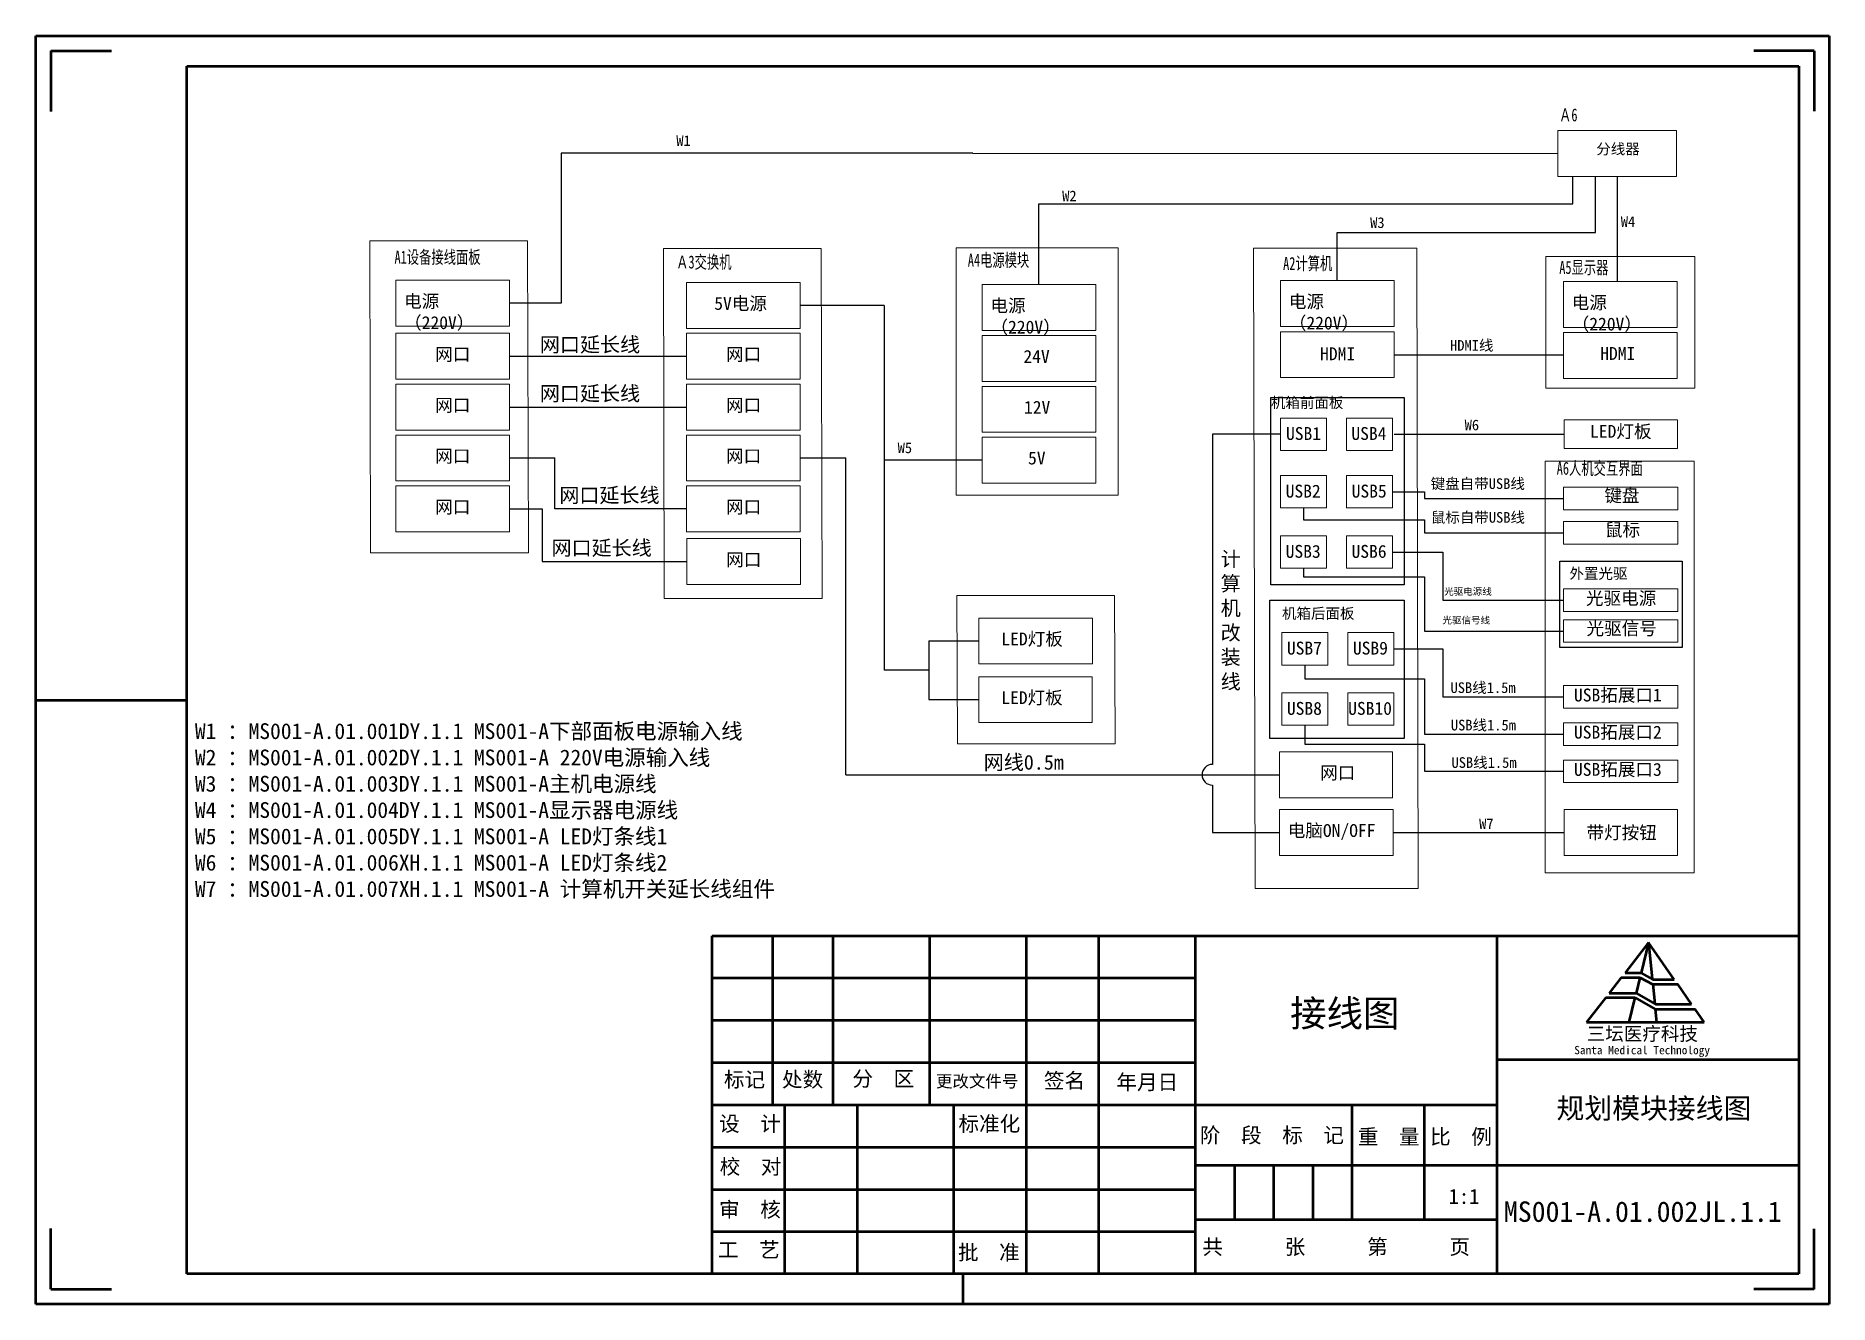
# Model space of a CAD drawing. Header units: millimetres. Extents: x 20039 to 20598, y 1232 to 1627.
import ezdxf

# ---------------------------------------------------------------- set-up
doc = ezdxf.new("R2010")
doc.units = ezdxf.units.MM
doc.layers.add('总内框线', color=7, linetype='Continuous', lineweight=50)
doc.layers.add('连接线', color=7, linetype='Continuous', lineweight=18)
doc.styles.add('宋体', font='')
doc.styles.get('宋体').set_extended_font_data('SimSun')

msp = doc.modelspace()

# ---------------------------------------------------------------- linework, layer by layer
for p, q in [((20330.95, 1590.27), (20202.72, 1590.27)), ((20202.72, 1590.27), (20202.72, 1543.58)), ((20330.95, 1590.27), (20513.22, 1590.19)), ((20513.22, 1587.29), (20513.22, 1587.29)), ((20517.87, 1574.55), (20517.87, 1583)), ((20524.96, 1565.55), (20524.96, 1583)), ((20531.68, 1583), (20531.68, 1550.29)), ((20351.6, 1549.36), (20351.6, 1574.55)), ((20351.6, 1574.55), (20517.87, 1574.55)), ((20444.53, 1550.61), (20444.53, 1565.55)), ((20444.53, 1565.55), (20524.96, 1565.55)), ((20202.72, 1543.58), (20186.65, 1543.58)), ((20303.34, 1542.88), (20277.21, 1542.88)), ((20303.34, 1542.88), (20303.34, 1429.25)), ((20186.64, 1527.04), (20241.82, 1527.04)), ((20462.23, 1527.54), (20514.95, 1527.54)), ((20186.64, 1511.21), (20241.82, 1511.21)), ((20426.84, 1502.78), (20405.61, 1502.78)), ((20405.61, 1502.78), (20405.61, 1399.94)), ((20462.2, 1502.78), (20515.14, 1502.78)), ((20186.64, 1495.37), (20200.77, 1495.37)), ((20200.77, 1479.53), (20200.77, 1495.37)), ((20277.21, 1495.37), (20291.42, 1495.37)), ((20291.42, 1396.71), (20291.42, 1495.37)), ((20333.9, 1494.72), (20303.34, 1494.72)), ((20461.71, 1484.84), (20471.72, 1484.84)), ((20471.72, 1484.84), (20471.72, 1482.77)), ((20471.72, 1482.77), (20515.01, 1482.77)), ((20186.64, 1479.53), (20196.87, 1479.53)), ((20196.87, 1479.53), (20196.87, 1463.1)), ((20241.82, 1479.53), (20200.77, 1479.53)), ((20433.99, 1479.8), (20433.99, 1476.11)), ((20433.99, 1476.11), (20471.72, 1476.11)), ((20471.72, 1476.11), (20471.72, 1472.04)), ((20471.72, 1472.04), (20515.01, 1472.04)), ((20461.71, 1466.07), (20477.36, 1466.07)), ((20477.36, 1466.07), (20477.36, 1451.09)), ((20196.87, 1463.1), (20241.89, 1463.1)), ((20433.99, 1461.03), (20433.99, 1458.35)), ((20433.99, 1458.35), (20471.72, 1458.35)), ((20471.72, 1458.35), (20471.72, 1441.49)), ((20477.36, 1451.09), (20515.01, 1451.09)), ((20471.72, 1441.49), (20515.01, 1441.49)), ((20317.26, 1438.38), (20332.86, 1438.38)), ((20317.26, 1438.38), (20317.26, 1420.11)), ((20462.11, 1435.95), (20477.36, 1435.95)), ((20477.36, 1435.95), (20477.36, 1420.95)), ((20434.39, 1430.9), (20434.39, 1426.64)), ((20317.26, 1429.25), (20303.34, 1429.25)), ((20434.39, 1426.64), (20471.72, 1426.64)), ((20471.72, 1426.64), (20471.72, 1409.39)), ((20317.26, 1420.11), (20332.82, 1420.11)), ((20477.36, 1420.95), (20515.01, 1420.95)), ((20434.39, 1412.14), (20434.39, 1406.24)), ((20471.72, 1409.39), (20515.01, 1409.39)), ((20434.39, 1406.24), (20471.72, 1406.24)), ((20471.72, 1406.24), (20471.72, 1397.79)), ((20291.42, 1396.71), (20426.49, 1396.71)), ((20471.72, 1397.79), (20515.01, 1397.79)), ((20405.61, 1393.49), (20405.61, 1378.73)), ((20405.61, 1378.73), (20426.49, 1378.73)), ((20461.88, 1378.73), (20515.14, 1378.73))]:
    msp.add_line(p, q)
for points in [[(20423.85, 1514.25), (20465.33, 1514.25), (20465.33, 1455.87), (20423.85, 1455.87)], [(20513.81, 1463.23), (20551.99, 1463.23), (20551.99, 1436.3), (20513.81, 1436.3)], [(20423.49, 1451.09), (20465.38, 1451.09), (20465.38, 1408.04), (20423.49, 1408.04)]]:
    msp.add_lwpolyline(points, close=True)
msp.add_arc((20405.61, 1396.71), 3.22, 90, 270)
at = {"layer": '总内框线', "color": 4}
for p, q in [((20039.14, 1626.83), (20597.72, 1626.83)), ((20039.14, 1231.86), (20039.14, 1626.83)), ((20597.72, 1626.83), (20597.72, 1231.86)), ((20597.72, 1231.86), (20039.14, 1231.86))]:
    msp.add_line(p, q, dxfattribs=at)
at = {"layer": '总内框线'}
for p, q in [((20043.84, 1622.12), (20062.65, 1622.12)), ((20043.84, 1622.12), (20043.84, 1603.32)), ((20593.05, 1622.13), (20574.24, 1622.13)), ((20593.05, 1622.13), (20593.05, 1603.33)), ((20086.16, 1617.42), (20588.32, 1617.42)), ((20086.16, 1241.27), (20086.16, 1617.42)), ((20588.32, 1617.42), (20588.32, 1241.27)), ((20039.14, 1419.94), (20086.16, 1419.94)), ((20249.78, 1346.59), (20588.32, 1346.59)), ((20249.78, 1241.27), (20249.78, 1346.59)), ((20268.59, 1346.59), (20268.59, 1293.93)), ((20287.4, 1346.59), (20287.4, 1293.93)), ((20317.49, 1346.59), (20317.49, 1293.93)), ((20347.58, 1346.59), (20347.58, 1293.93)), ((20370.15, 1346.59), (20370.15, 1241.27)), ((20400.24, 1346.59), (20400.24, 1241.27)), ((20494.28, 1241.27), (20494.28, 1346.59)), ((20588.32, 1346.59), (20588.32, 1241.27)), ((20249.78, 1333.43), (20400.24, 1333.43)), ((20249.78, 1320.26), (20400.24, 1320.26)), ((20494.28, 1308.04), (20588.32, 1308.04)), ((20249.78, 1307.09), (20400.24, 1307.09)), ((20249.78, 1293.93), (20494.28, 1293.93)), ((20272.35, 1293.93), (20272.35, 1241.27)), ((20294.92, 1293.93), (20294.92, 1241.27)), ((20325.01, 1293.93), (20325.01, 1241.27)), ((20347.58, 1293.93), (20347.58, 1241.27)), ((20449.14, 1258.19), (20449.14, 1293.93)), ((20471.71, 1258.19), (20471.71, 1293.93)), ((20249.78, 1280.76), (20400.24, 1280.76)), ((20400.24, 1275.12), (20494.28, 1275.12)), ((20412.47, 1275.12), (20412.47, 1258.19)), ((20424.69, 1275.12), (20424.69, 1258.19)), ((20436.92, 1275.12), (20436.92, 1258.19)), ((20494.28, 1275.12), (20588.32, 1275.12)), ((20249.78, 1267.6), (20400.24, 1267.6)), ((20400.24, 1258.19), (20494.28, 1258.19)), ((20043.84, 1236.57), (20043.84, 1255.37)), ((20249.78, 1254.43), (20400.24, 1254.43)), ((20593.05, 1236.56), (20593.05, 1255.36)), ((20588.32, 1241.27), (20086.16, 1241.27)), ((20588.32, 1241.27), (20249.78, 1241.27)), ((20327.83, 1241.27), (20327.83, 1231.86)), ((20043.84, 1236.57), (20062.65, 1236.57)), ((20593.05, 1236.56), (20574.24, 1236.56))]:
    msp.add_line(p, q, dxfattribs=at)
at = {"layer": '总内框线', "color": 1}
for p, q in [((20541.49, 1344.45), (20534.18, 1335.07)), ((20541.49, 1344.45), (20539.15, 1335.02)), ((20549.5, 1333), (20541.49, 1344.45)), ((20541.49, 1344.45), (20542.62, 1333.14)), ((20534.18, 1335.07), (20539.07, 1335.07)), ((20539.07, 1335.07), (20542.86, 1333)), ((20532.99, 1333.55), (20529.23, 1328.72)), ((20532.99, 1333.55), (20538.71, 1333.55)), ((20538.78, 1333.52), (20537.58, 1328.71)), ((20538.71, 1333.55), (20542.72, 1331.48)), ((20542.72, 1331.48), (20550.56, 1331.48)), ((20542.79, 1331.48), (20543.39, 1325.39)), ((20542.86, 1333), (20549.5, 1333)), ((20554.9, 1325.27), (20550.56, 1331.48)), ((20528.15, 1327.34), (20522.14, 1319.64)), ((20528.15, 1327.34), (20537.2, 1327.34)), ((20529.23, 1328.72), (20537.57, 1328.72)), ((20537.24, 1327.32), (20535.33, 1319.64)), ((20537.2, 1327.34), (20543.52, 1323.67)), ((20537.57, 1328.72), (20543.6, 1325.27)), ((20543.6, 1325.27), (20554.9, 1325.27)), ((20522.14, 1319.64), (20558.85, 1319.64)), ((20543.52, 1323.67), (20556.02, 1323.67)), ((20543.57, 1323.67), (20543.97, 1319.64)), ((20558.85, 1319.64), (20556.02, 1323.67))]:
    msp.add_line(p, q, dxfattribs=at)
at = {"layer": '连接线'}
msp.add_lwpolyline([(20513.22, 1597.38), (20550.15, 1597.38), (20550.15, 1583), (20513.22, 1583)], close=True, dxfattribs=at)
at = {"layer": '连接线', "color": 5}
for points in [[(20143.16, 1563.03), (20192.3, 1563.03), (20192.56, 1465.84), (20143.42, 1465.84)], [(20234.63, 1560.64), (20283.77, 1560.64), (20284.03, 1451.57), (20234.89, 1451.57)], [(20325.81, 1560.78), (20376.22, 1560.78), (20376.22, 1483.84), (20325.81, 1483.84)], [(20418.44, 1560.76), (20469.25, 1560.76), (20469.76, 1361.29), (20418.96, 1361.29)], [(20509.48, 1558.12), (20555.91, 1558.12), (20555.91, 1517.09), (20509.48, 1517.09)], [(20509.24, 1494.4), (20555.67, 1494.4), (20555.67, 1366.16), (20509.24, 1366.16)], [(20325.96, 1452.57), (20375.1, 1452.57), (20375.37, 1406.32), (20326.23, 1406.32)]]:
    msp.add_lwpolyline(points, close=True, dxfattribs=at)
at = {"layer": '连接线', "color": 3}
for points in [[(20151.26, 1550.72), (20186.65, 1550.72), (20186.65, 1536.43), (20151.26, 1536.43)], [(20241.82, 1550.03), (20277.21, 1550.03), (20277.21, 1535.74), (20241.82, 1535.74)], [(20333.9, 1549.36), (20369.29, 1549.36), (20369.29, 1535.06), (20333.9, 1535.06)], [(20426.84, 1550.61), (20462.23, 1550.61), (20462.23, 1536.32), (20426.84, 1536.32)], [(20514.95, 1550.29), (20550.34, 1550.29), (20550.34, 1535.99), (20514.95, 1535.99)], [(20151.26, 1534.19), (20186.64, 1534.19), (20186.64, 1519.9), (20151.26, 1519.9)], [(20241.82, 1534.19), (20277.21, 1534.19), (20277.21, 1519.9), (20241.82, 1519.9)], [(20333.9, 1533.52), (20369.29, 1533.52), (20369.29, 1519.22), (20333.9, 1519.22)], [(20426.84, 1534.68), (20462.23, 1534.68), (20462.23, 1520.39), (20426.84, 1520.39)], [(20514.95, 1534.45), (20550.34, 1534.45), (20550.34, 1520.16), (20514.95, 1520.16)], [(20151.26, 1518.35), (20186.64, 1518.35), (20186.64, 1504.06), (20151.26, 1504.06)], [(20241.82, 1518.35), (20277.21, 1518.35), (20277.21, 1504.06), (20241.82, 1504.06)], [(20333.9, 1517.68), (20369.29, 1517.68), (20369.29, 1503.38), (20333.9, 1503.38)], [(20426.84, 1507.82), (20441.15, 1507.82), (20441.15, 1497.73), (20426.84, 1497.73)], [(20447.4, 1507.82), (20461.71, 1507.82), (20461.71, 1497.73), (20447.4, 1497.73)], [(20515.14, 1507.22), (20550.49, 1507.22), (20550.49, 1498.34), (20515.14, 1498.34)], [(20151.26, 1502.52), (20186.64, 1502.52), (20186.64, 1488.22), (20151.26, 1488.22)], [(20241.82, 1502.52), (20277.21, 1502.52), (20277.21, 1488.22), (20241.82, 1488.22)], [(20333.9, 1501.87), (20369.29, 1501.87), (20369.29, 1487.57), (20333.9, 1487.57)], [(20151.26, 1486.68), (20186.64, 1486.68), (20186.64, 1472.38), (20151.26, 1472.38)], [(20241.82, 1486.68), (20277.21, 1486.68), (20277.21, 1472.38), (20241.82, 1472.38)], [(20426.84, 1489.89), (20441.15, 1489.89), (20441.15, 1479.8), (20426.84, 1479.8)], [(20447.4, 1489.89), (20461.71, 1489.89), (20461.71, 1479.8), (20447.4, 1479.8)], [(20515.01, 1486.29), (20550.63, 1486.29), (20550.63, 1479.25), (20515.01, 1479.25)], [(20515.01, 1475.56), (20550.63, 1475.56), (20550.63, 1468.52), (20515.01, 1468.52)], [(20241.89, 1470.25), (20277.27, 1470.25), (20277.27, 1455.95), (20241.89, 1455.95)], [(20426.84, 1471.12), (20441.15, 1471.12), (20441.15, 1461.03), (20426.84, 1461.03)], [(20447.4, 1471.12), (20461.71, 1471.12), (20461.71, 1461.03), (20447.4, 1461.03)], [(20515.01, 1454.6), (20550.63, 1454.6), (20550.63, 1447.57), (20515.01, 1447.57)], [(20332.86, 1445.53), (20368.25, 1445.53), (20368.25, 1431.23), (20332.86, 1431.23)], [(20515.01, 1445.01), (20550.63, 1445.01), (20550.63, 1437.97), (20515.01, 1437.97)], [(20427.24, 1441), (20441.55, 1441), (20441.55, 1430.9), (20427.24, 1430.9)], [(20447.8, 1441), (20462.11, 1441), (20462.11, 1430.9), (20447.8, 1430.9)], [(20332.82, 1427.26), (20368.2, 1427.26), (20368.2, 1412.96), (20332.82, 1412.96)], [(20515.01, 1424.47), (20550.63, 1424.47), (20550.63, 1417.43), (20515.01, 1417.43)], [(20427.24, 1422.23), (20441.55, 1422.23), (20441.55, 1412.14), (20427.24, 1412.14)], [(20447.8, 1422.23), (20462.11, 1422.23), (20462.11, 1412.14), (20447.8, 1412.14)], [(20515.01, 1412.91), (20550.63, 1412.91), (20550.63, 1405.87), (20515.01, 1405.87)], [(20426.49, 1403.86), (20461.71, 1403.86), (20461.71, 1389.56), (20426.49, 1389.56)], [(20515.01, 1401.31), (20550.63, 1401.31), (20550.63, 1394.27), (20515.01, 1394.27)], [(20426.49, 1385.87), (20461.88, 1385.87), (20461.88, 1371.58), (20426.49, 1371.58)], [(20515.14, 1385.87), (20550.52, 1385.87), (20550.52, 1371.58), (20515.14, 1371.58)]]:
    msp.add_lwpolyline(points, close=True, dxfattribs=at)

# ---------------------------------------------------------------- texts
at = {"attachment_point": 1, "style": '宋体'}
for s, width, gutter_width, heights, insert, char_height in [('W1', 31.9109, 16.55, [0], (20238.63, 1595.86), 3.309), ('\\pi8.1566;分线器', 30.0681, 16.55, [20.33], (20517.04, 1593.26), 3.3093), ('{\\C0;W2}', 31.9109, 16.55, [0], (20358.82, 1578.64), 3.309), ('{\\C0;W3}', 31.9109, 16.55, [0], (20454.75, 1570.33), 3.309), ('{\\C0;W4}', 31.9109, 16.55, [0], (20532.83, 1570.65), 3.309), ('网口延长线', 37.2919, 16.55, [0], (20196.13, 1532.99), 4.579), ('HDMI线', 31.9109, 16.55, [0], (20479.64, 1532.09), 3.309), ('网口延长线', 37.2919, 16.55, [0], (20196.12, 1517.77), 4.579), ('机箱前面板', 25.7992, 16.55, [0], (20423.85, 1514.25), 3.309), ('W6', 31.9109, 16.55, [0], (20484.19, 1507.32), 3.309), ('W5', 31.9109, 16.55, [0], (20307.57, 1500.19), 3.309), ('网口延长线', 37.2919, 16.55, [0], (20202.19, 1486.09), 4.579), ('{\\C0;键盘自带USB线}', 31.9109, 16.55, [0], (20473.63, 1489.04), 3.3093), ('{\\C0;鼠标自带USB线}', 31.9109, 16.55, [0], (20473.66, 1478.53), 3.3093), ('网口延长线', 37.2919, 16.55, [0], (20199.75, 1469.66), 4.579), ('计算机改装线', 4.5793, 16.55, [0], (20408.2, 1466.18), 4.579), ('{\\fSimSun|b0|i0|c134|p2;外置光驱}', 21.1922, 16.55, [0], (20516.85, 1461.06), 3.3093), ('{\\C0;光驱电源线}', 53.2527, 22.9, [0], (20477.82, 1454.84), 2.118), ('机箱后面板', 25.3055, 16.55, [0], (20427.3, 1448.63), 3.309), ('{\\C0;光驱信号线}', 44.1567, 22.9, [0], (20477.28, 1445.9), 2.118), ('{\\C0;USB线1.5m}', 44.1567, 22.9, [0], (20479.79, 1425.5), 3.3093), ('{\\C0;USB线1.5m}', 44.1567, 22.9, [0], (20479.89, 1413.84), 3.3093), ('网线0.5m', 31.9109, 16.55, [0], (20334.38, 1402.9), 4.579), ('{\\C0;USB线1.5m}', 44.1567, 22.9, [0], (20480.09, 1402.18), 3.3093), ('W7', 31.9109, 16.55, [0], (20488.7, 1383.09), 3.309)]:
    msp.add_mtext_dynamic_manual_height_columns(s, width=width, gutter_width=gutter_width, heights=heights, dxfattribs=dict(at, insert=insert, char_height=char_height))
at = {"insert": (20088.68, 1390.13), "char_height": 4.91295, "width": 207.4932, "attachment_point": 4, "style": '宋体'}
msp.add_mtext('{\\fSimHei|b1|i0|c134|p49;\\H1.1458x;\\C7;\\P\\fFangSong|b0|i0|c134|p49;\\H0.87275x;\\C256;W1 ：\\C6;MS001-A.01.001DY.1.1\\fSimSun|b0|i0|c134|p54; \\C256;MS001-A\\fFangSong|b0|i0|c134|p49;下部面板电源输入线\\PW2 ：\\C6;MS001-A.01.002DY.1.1\\fSimSun|b0|i0|c134|p54; \\C256;MS001-A \\fFangSong|b0|i0|c134|p49;220V电源输入线\\fSimSun|b0|i0|c134|p54;\\C6;\\P\\fFangSong|b0|i0|c134|p49;\\C256;W3 ：\\C6;MS001-A.01.003DY.1.1\\fSimSun|b0|i0|c134|p54; \\C256;MS001-A\\fFangSong|b0|i0|c134|p49;主机电源线\\PW4 ：\\C6;MS001-A.01.004DY.1.1\\fSimSun|b0|i0|c134|p54; \\C256;MS001-A\\fFangSong|b0|i0|c134|p49;显示器电源线\\PW5 ：\\C6;MS001-A.01.005DY.1.1\\fSimSun|b0|i0|c134|p54; \\fFangSong|b0|i0|c134|p49;\\C256;MS001-A LED灯条线1\\PW6 ：\\C6;MS001-A.01.006XH.1.1 \\C256;MS001-A LED灯条线2\\PW7 ：\\C6;MS001-A.01.007XH.1.1 \\C256;MS001-A 计算机开关延长线组件}', dxfattribs=at)
at = {"layer": '总内框线', "color": 6, "attachment_point": 1, "style": '宋体'}
for s, insert, char_height, width in [('{\\fSimSun|b0|i0|c134|p54;接线图}', (20429.83, 1326.61), 8.3194, 157.453), ('{\\fSimSun|b0|i0|c134|p2;标记}', (20253.46, 1304.16), 4.7019, 174.9477), ('{\\fSimSun|b0|i0|c134|p2;处数}', (20271.55, 1304.19), 4.7019, 174.9477), ('{\\fSimSun|b0|i0|c134|p2;分\u3000区}', (20293.49, 1304.42), 4.7019, 174.9477), ('{\\fSimSun|b0|i0|c134|p2;更改文件号}', (20319.52, 1303.15), 3.7615, 139.9582), ('{\\fSimSun|b0|i0|c134|p2;签名}', (20353.14, 1303.83), 4.7019, 174.9477), ('年月日', (20375.71, 1303.36), 4.702, 174.9477), ('{\\fSimSun|b0|i0|c134|p54;规划模块接线图}', (20512.81, 1296.03), 6.3583, 98.5739), ('{\\fSimSun|b0|i0|c134|p2;设\u3000计}', (20251.95, 1290.4), 4.7019, 174.9477), ('{\\fSimSun|b0|i0|c134|p2;标准化}', (20326.52, 1290.4), 4.7019, 174.9477), ('{\\fSimSun|b0|i0|c134|p2;阶\u3000段\u3000标\u3000记}', (20401.71, 1286.83), 4.7019, 174.9477), ('{\\fSimSun|b0|i0|c134|p2;重\u3000量}', (20450.9, 1286.35), 4.7019, 174.9477), ('{\\fSimSun|b0|i0|c134|p2;比\u3000例}', (20473.44, 1286.35), 4.7019, 174.9477), ('{\\fSimSun|b0|i0|c134|p2;校  对}', (20252.14, 1277.03), 4.7019, 174.9477), ('{\\fSimSun|b0|i0|c134|p2;审\u3000核}', (20251.95, 1263.66), 4.7019, 174.9477), ('{\\fSimSun|b0|i0|c134|p2;1:1}', (20479.19, 1267.77), 4.7019, 174.9477), ('{\\fSimSun|b0|i0|c134|p54;\\W1;MS001-A.01.002JL.1.1}', (20496.42, 1263.84), 6.3583, 98.5739), ('{\\fSimSun|b0|i0|c134|p2;工\u3000艺}', (20251.6, 1251.17), 4.7019, 174.9477), ('{\\fSimSun|b0|i0|c134|p2;共\u3000\u3000\u3000张\u3000\u3000\u3000第\u3000\u3000\u3000页}', (20402.5, 1252.06), 4.7019, 174.9477), ('{\\fSimSun|b0|i0|c134|p2;批\u3000准}', (20326.35, 1250.35), 4.7019, 174.9477)]:
    msp.add_mtext(s, dxfattribs=dict(at, insert=insert, char_height=char_height, width=width))
at = {"layer": '总内框线', "color": 5, "insert": (20522.22, 1318.18), "char_height": 4.2317, "width": 157.453, "attachment_point": 1, "style": '宋体'}
msp.add_mtext('{\\fSimSun|b0|i0|c134|p2;三坛医疗科技}', dxfattribs=at)
at = {"layer": '总内框线', "color": 5, "insert": (20518.33, 1312.27), "char_height": 2.5898, "attachment_point": 1, "style": '宋体'}
msp.add_mtext('{\\f@FangSong|b0|i0|c0|p49;Santa Medical Technology}', dxfattribs=at)
at = {"layer": '连接线', "char_height": 4.0132, "attachment_point": 1, "style": '宋体'}
for s, width, heights, insert in [('{\\fFangSong|b0|i0|c134|p49;\\W0.7;Ａ6}', 28.8598, [0], (20513.6, 1604.23)), ('{\\fFangSong|b0|i0|c134|p49;\\W0.7;A1设备接线面板}', 28.8598, [0], (20150.86, 1559.94)), ('\\pi5.6411;{\\fFangSong|b0|i0|c134|p49;\\W0.7;Ａ3交换机}', 28.8598, [0], (20232.94, 1558.41)), ('\\pi4.3167;{\\fFangSong|b0|i0|c134|p49;\\W0.7;A4电源模块}', 28.8598, [0], (20325.11, 1559)), ('\\pi6.3474;{\\fFangSong|b0|i0|c134|p49;\\W0.7;A2计算机}', 28.8598, [0], (20421.3, 1557.96)), ('\\pi6.3554;{\\fFangSong|b0|i0|c134|p49;\\W0.7;A5显示器}', 28.8598, [0], (20507.31, 1556.71)), ('{\\fFangSong|b0|i0|c134|p49;电源（220V）}', 28.8598, [0], (20153.85, 1546.21)), ('\\pi6.0252;{\\fFangSong|b0|i0|c134|p49;5V电源}', 28.8598, [0], (20244.42, 1545.52)), ('{\\fFangSong|b0|i0|c134|p49;电源（220V）}', 28.8598, [0], (20336.49, 1544.84)), ('{\\fFangSong|b0|i0|c134|p49;电源（220V）}', 28.8598, [0], (20429.43, 1546.1)), ('{\\fFangSong|b0|i0|c134|p49;电源（220V）}', 28.8598, [0], (20517.54, 1545.78)), ('\\pi9.6944;{\\fFangSong|b0|i0|c134|p49;网口}', 28.8598, [0], (20153.85, 1529.68)), ('\\pi9.6944;{\\fFangSong|b0|i0|c134|p49;网口}', 28.8598, [0], (20244.42, 1529.68)), ('\\pi10.256;{\\fFangSong|b0|i0|c134|p49;24V}', 28.8598, [0], (20336.49, 1529)), ('\\pi8.8803;{\\fFangSong|b0|i0|c134|p49;HDMI}', 28.8598, [0], (20430.28, 1529.83)), ('\\pi8.8803;{\\fFangSong|b0|i0|c134|p49;HDMI}', 28.8598, [0], (20517.54, 1529.94)), ('\\pi9.6944;{\\fFangSong|b0|i0|c134|p49;网口}', 28.8598, [0], (20153.85, 1513.84)), ('\\pi9.6944;{\\fFangSong|b0|i0|c134|p49;网口}', 28.8598, [0], (20244.42, 1513.84)), ('\\pi10.44;{\\fFangSong|b0|i0|c134|p49;12V}', 28.8598, [0], (20336.49, 1513.16)), ('\\pi6.514;{\\fFangSong|b0|i0|c134|p49;USB1}', 24.0814, [3.42], (20422.03, 1505)), ('\\pi6.3191;{\\fFangSong|b0|i0|c134|p49;USB4}', 24.0814, [3.42], (20442.59, 1505)), ('\\pi2.0537;{\\fFangSong|b0|i0|c134|p49;LED灯板}', 24.0814, [3.42], (20521.2, 1505.67)), ('\\pi9.6944;{\\fFangSong|b0|i0|c134|p49;网口}', 28.8598, [0], (20153.85, 1498)), ('\\pi9.6944;{\\fFangSong|b0|i0|c134|p49;网口}', 28.8598, [0], (20244.42, 1498)), ('\\pi11.747;{\\fFangSong|b0|i0|c134|p49;5V}', 28.8598, [0], (20336.45, 1497.38)), ('\\pi0.23134;{\\fFangSong|b0|i0|c134|p49;\\W0.7;A6人机交互界面}', 28.8598, [0], (20512.64, 1494.18)), ('\\pi6.3993;{\\fFangSong|b0|i0|c134|p49;USB2}', 24.0814, [3.42], (20422.03, 1487.06)), ('\\pi6.3993;{\\fFangSong|b0|i0|c134|p49;USB5}', 24.0814, [3.42], (20442.59, 1487.06)), ('\\pi8.9605;{\\fFangSong|b0|i0|c134|p49;键盘}', 28.8598, [0], (20518.75, 1485.7)), ('\\pi9.6944;{\\fFangSong|b0|i0|c134|p49;网口}', 28.8598, [0], (20153.85, 1482.16)), ('\\pi9.6944;{\\fFangSong|b0|i0|c134|p49;网口}', 28.8598, [0], (20244.42, 1482.16)), ('\\pi9.2816;{\\fFangSong|b0|i0|c134|p49;鼠标}', 28.8598, [0], (20518.61, 1475)), ('\\pi9.6944;{\\fFangSong|b0|i0|c134|p49;网口}', 28.8598, [0], (20244.48, 1465.73)), ('\\pi6.3993;{\\fFangSong|b0|i0|c134|p49;USB3}', 24.0814, [3.42], (20422.03, 1468.29)), ('\\pi6.3649;{\\fFangSong|b0|i0|c134|p49;USB6}', 24.0814, [3.42], (20442.59, 1468.29)), ('{\\fFangSong|b0|i0|c134|p49;光驱电源}', 36.8977, [0], (20521.98, 1453.7)), ('\\pi4.4429;{\\fFangSong|b0|i0|c134|p49;LED灯板}', 28.8598, [0], (20335.45, 1441.02)), ('{\\fFangSong|b0|i0|c134|p49;光驱信号}', 28.8598, [0], (20522.15, 1444.28)), ('\\pi6.3879;{\\fFangSong|b0|i0|c134|p49;USB7}', 24.0814, [3.42], (20422.43, 1438.17)), ('\\pi6.3764;{\\fFangSong|b0|i0|c134|p49;USB9}', 24.0814, [3.42], (20443, 1438.17)), ('\\pi4.4429;{\\fFangSong|b0|i0|c134|p49;LED灯板}', 28.8598, [0], (20335.41, 1422.74)), ('\\pi6.3879;{\\fFangSong|b0|i0|c134|p49;USB8}', 24.0814, [3.42], (20422.43, 1419.4)), ('\\pi4.8973;{\\fFangSong|b0|i0|c134|p49;USB10}', 24.0814, [3.42], (20443, 1419.4)), ('{\\fFangSong|b0|i0|c134|p49;USB拓展口1}', 36.8977, [0], (20518.24, 1423.56)), ('{\\fFangSong|b0|i0|c134|p49;USB拓展口2}', 36.8977, [0], (20518.24, 1412)), ('\\pi9.6944;{\\fFangSong|b0|i0|c134|p49;网口}', 28.8598, [0], (20429.48, 1399.35)), ('{\\fFangSong|b0|i0|c134|p49;USB拓展口3}', 36.8977, [0], (20518.24, 1400.4)), ('{\\fFangSong|b0|i0|c134|p49;电脑ON/OFF}', 31.5523, [0], (20429.09, 1381.36)), ('{\\fFangSong|b0|i0|c134|p49;带灯按钮}', 31.5523, [0], (20522.15, 1380.72))]:
    msp.add_mtext_dynamic_manual_height_columns(s, width=width, gutter_width=1.32, heights=heights, dxfattribs=dict(at, insert=insert))

doc.saveas('drawing.dxf')
